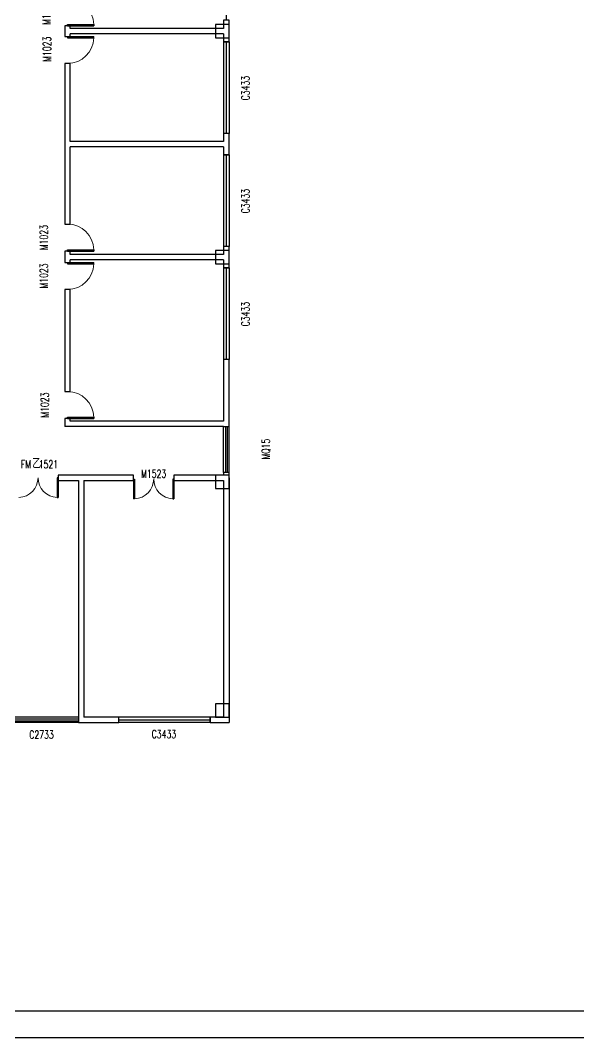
# Model space of a CAD drawing. Header units: inches. Extents: x -867 to 118033, y 1134206 to 1218306.
# Drawn here: x 76525 to 97279, y 1134206 to 1172017 of the extents above; entities that cross this region are included whole.
import ezdxf

# ---------------------------------------------------------------- set-up
doc = ezdxf.new("R2010")
doc.units = ezdxf.units.IN
doc.header["$MEASUREMENT"] = 0
for name, color, linetype in [('COLUMN', 10, 'Continuous'), ('DOOR_FIRE', 10, 'Continuous'), ('DOOR_FIRE_TEXT', 10, 'Continuous'), ('WALL', 10, 'Continuous'), ('WINDOW', 10, 'Continuous'), ('WINDOW_TEXT', 10, 'Continuous')]:
    doc.layers.add(name, color=color, linetype=linetype)
doc.styles.add('_TCH_WINDOW', font='SIMPLEX', dxfattribs={"bigfont": 'GBCBIG'})

msp = doc.modelspace()

# ---------------------------------------------------------------- linework, layer by layer
at = {"color": 7}
msp.add_line((-867, 1134206), (118033, 1134206), dxfattribs=at)
msp.add_lwpolyline([(117033, 1135206), (117033, 1217306), (1633, 1217306), (1633, 1135206)], close=True, dxfattribs=at)
at = {"layer": 'COLUMN', "color": 2, "ltscale": 3}
for points in [[(84283, 1171367), (84283, 1171867), (83783, 1171867), (83783, 1171367)], [(84283, 1162967), (84283, 1163467), (83783, 1163467), (83783, 1162967)], [(84283, 1154617), (84283, 1155117), (83783, 1155117), (83783, 1154617)], [(84283, 1146117), (84283, 1146617), (83783, 1146617), (83783, 1146117)]]:
    msp.add_lwpolyline(points, close=True, dxfattribs=at)
at = {"layer": 'DOOR_FIRE', "color": 7}
for p, q in [((77933, 1155017), (77895, 1155017)), ((77895, 1155017), (77895, 1154285)), ((77933, 1155017), (77933, 1154285)), ((77895, 1154285), (77933, 1154285))]:
    msp.add_line(p, q, dxfattribs=at)
at = {"layer": 'DOOR_FIRE', "color": 7, "lineweight": 13}
for centre, start, end in [((76451, 1155017), 271.4693, 0), ((77914, 1155017), 180, 268.5307)]:
    msp.add_arc(centre, 731, start, end, dxfattribs=at)
at = {"layer": 'WALL', "color": 2}
for p, q in [((78383, 1171817), (78183, 1171817)), ((78183, 1171817), (78183, 1171617)), ((78383, 1171717), (78383, 1171817)), ((84083, 1172017), (84083, 1171717)), ((84283, 1172017), (84083, 1172017)), ((84283, 1171617), (84283, 1172017)), ((78183, 1171617), (78183, 1171417)), ((78183, 1171417), (78383, 1171417)), ((84083, 1171717), (78383, 1171717)), ((78383, 1171417), (78383, 1171517)), ((84083, 1171517), (78383, 1171517)), ((84083, 1171517), (84083, 1171217)), ((84283, 1171217), (84283, 1171617)), ((84083, 1171217), (84283, 1171217)), ((78383, 1170417), (78183, 1170417)), ((78183, 1170417), (78183, 1167417)), ((78383, 1167517), (78383, 1170417)), ((84083, 1167817), (84083, 1167517)), ((84283, 1167817), (84083, 1167817)), ((84283, 1167417), (84283, 1167817)), ((78183, 1167417), (78183, 1164443)), ((84083, 1167517), (78383, 1167517)), ((78383, 1164443), (78383, 1167317)), ((84083, 1167317), (78383, 1167317)), ((84083, 1167317), (84083, 1167017)), ((84283, 1167017), (84283, 1167417)), ((84083, 1167017), (84283, 1167017)), ((78183, 1164443), (78383, 1164443)), ((78383, 1163443), (78183, 1163443)), ((78183, 1163443), (78183, 1163217)), ((78383, 1163317), (78383, 1163443)), ((84083, 1163617), (84083, 1163317)), ((84283, 1163617), (84083, 1163617)), ((84283, 1163217), (84283, 1163617)), ((78183, 1163217), (78183, 1163016)), ((84083, 1163317), (78383, 1163317)), ((78383, 1163016), (78383, 1163117)), ((84083, 1163117), (78383, 1163117)), ((84083, 1163117), (84083, 1162817)), ((84283, 1162817), (84283, 1163217)), ((78183, 1163016), (78383, 1163016)), ((84083, 1162817), (84283, 1162817)), ((78383, 1162016), (78183, 1162016)), ((78183, 1162016), (78183, 1158217)), ((78383, 1158217), (78383, 1162016)), ((84083, 1159417), (84083, 1157117)), ((84283, 1159417), (84083, 1159417)), ((84283, 1157017), (84283, 1159417)), ((78183, 1158217), (78383, 1158217)), ((78383, 1157217), (78183, 1157217)), ((78183, 1157217), (78183, 1156917)), ((78383, 1157117), (78383, 1157217)), ((84083, 1157117), (78383, 1157117)), ((84283, 1156917), (84283, 1157017)), ((84083, 1156917), (78183, 1156917)), ((84083, 1156917), (84283, 1156917)), ((78783, 1155117), (77933, 1155117)), ((77933, 1155117), (77933, 1154917)), ((80733, 1155117), (78783, 1155117)), ((80733, 1154917), (80733, 1155117)), ((84083, 1155117), (82233, 1155117)), ((82233, 1155117), (82233, 1154917)), ((84083, 1155217), (84083, 1155117)), ((84283, 1155217), (84083, 1155217)), ((84283, 1155017), (84283, 1155217)), ((77933, 1154917), (78683, 1154917)), ((78683, 1154917), (78683, 1146117)), ((78883, 1154917), (78883, 1146117)), ((78883, 1154917), (80733, 1154917)), ((82233, 1154917), (84083, 1154917)), ((84083, 1154917), (84083, 1146117)), ((84283, 1155017), (84283, 1145917)), ((78683, 1146117), (78683, 1145917)), ((80183, 1146117), (78883, 1146117)), ((80183, 1145917), (80183, 1146117)), ((83583, 1146117), (83583, 1145917)), ((84083, 1146117), (83583, 1146117)), ((78683, 1145917), (78783, 1145917)), ((78783, 1145917), (80183, 1145917)), ((83583, 1145917), (84283, 1145917))]:
    msp.add_line(p, q, dxfattribs=at)
at = {"layer": 'WINDOW', "color": 4}
for p, q in [((84183, 1172017), (84183, 1175417)), ((84083, 1171217), (84083, 1167817)), ((84283, 1171217), (84083, 1171217)), ((84183, 1167817), (84183, 1171217)), ((84283, 1171217), (84283, 1167817)), ((84283, 1167817), (84083, 1167817)), ((84083, 1167017), (84083, 1163617)), ((84283, 1167017), (84083, 1167017)), ((84183, 1163617), (84183, 1167017)), ((84283, 1167017), (84283, 1163617)), ((84283, 1163617), (84083, 1163617)), ((84083, 1162817), (84083, 1159417)), ((84283, 1162817), (84083, 1162817)), ((84183, 1159417), (84183, 1162817)), ((84283, 1162817), (84283, 1159417)), ((84283, 1159417), (84083, 1159417)), ((83583, 1146117), (80183, 1146117)), ((80183, 1145917), (80183, 1146117)), ((83583, 1145917), (83583, 1146117)), ((80183, 1146017), (83583, 1146017)), ((83583, 1145917), (80183, 1145917))]:
    msp.add_line(p, q, dxfattribs=at)
at = {"layer": 'WINDOW', "color": 7}
for p, q in [((78283, 1171817), (78283, 1171867)), ((78283, 1171867), (79258, 1171867)), ((78283, 1171817), (79258, 1171817)), ((79258, 1171867), (79258, 1171817)), ((78283, 1171417), (78283, 1171367)), ((78283, 1171417), (79258, 1171417)), ((79258, 1171367), (79258, 1171417)), ((78283, 1171367), (79258, 1171367)), ((78283, 1163493), (79258, 1163493)), ((78283, 1163443), (78283, 1163493)), ((78283, 1163443), (79258, 1163443)), ((79258, 1163493), (79258, 1163443)), ((78283, 1163016), (78283, 1162966)), ((78283, 1163016), (79258, 1163016)), ((78283, 1162966), (79258, 1162966)), ((79258, 1162966), (79258, 1163016)), ((78283, 1157267), (79258, 1157267)), ((78283, 1157217), (78283, 1157267)), ((78283, 1157217), (79258, 1157217)), ((79258, 1157267), (79258, 1157217)), ((84083, 1155217), (84083, 1156917)), ((84149, 1156917), (84149, 1155217)), ((84216, 1156917), (84216, 1155217)), ((84283, 1155217), (84283, 1156917)), ((80733, 1154967), (80770, 1154967)), ((80733, 1154967), (80733, 1154235)), ((80770, 1154967), (80770, 1154235)), ((82233, 1154967), (82195, 1154967)), ((82195, 1154967), (82195, 1154235)), ((82233, 1154967), (82233, 1154235)), ((80770, 1154235), (80733, 1154235)), ((82195, 1154235), (82233, 1154235)), ((78683, 1146117), (75983, 1146117)), ((75983, 1146050), (78683, 1146050)), ((75983, 1145983), (78683, 1145983)), ((78683, 1145917), (75983, 1145917))]:
    msp.add_line(p, q, dxfattribs=at)
at = {"layer": 'WINDOW', "color": 7, "lineweight": 13}
for centre, radius, start, end in [((78283, 1171842), 975, 1.4693, 90), ((78283, 1171392), 975, 270, 358.5307), ((78283, 1163468), 975, 1.4693, 90), ((78283, 1162991), 975, 270, 358.5307), ((78283, 1157242), 975, 1.4693, 90), ((80751, 1154967), 731, 271.4693, 0), ((82214, 1154967), 731, 180, 268.5307)]:
    msp.add_arc(centre, radius, start, end, dxfattribs=at)

# ---------------------------------------------------------------- texts
at = {"layer": 'DOOR_FIRE_TEXT', "color": 7, "style": '_TCH_WINDOW', "width": 0.705882}
for s, p in [('FM', (76545, 1155367)), ('1521', (77210, 1155367))]:
    msp.add_text(s, height=297.5, dxfattribs=at).set_placement(p)
at = {"layer": 'DOOR_FIRE_TEXT', "color": 7, "style": '_TCH_WINDOW'}
msp.add_text('乙', height=338, dxfattribs=at).set_placement((76965, 1155367))
at = {"layer": 'WINDOW', "color": 7, "style": '_TCH_WINDOW', "width": 0.705882}
for s, p in [('M1023', (77641, 1171847)), ('M1023', (77665, 1170474)), ('C3433', (85041, 1169042)), ('C3433', (85041, 1164842)), ('M1023', (77544, 1163473)), ('M1023', (77544, 1162046)), ('C3433', (85041, 1160642)), ('M1023', (77582, 1157247))]:
    msp.add_text(s, height=297.5, rotation=90, dxfattribs=at).set_placement(p)
for s, p in [('M1523', (81013, 1155019)), ('C2733', (76858, 1145320)), ('C3433', (81408, 1145341))]:
    msp.add_text(s, height=297.5, dxfattribs=at).set_placement(p)
at = {"layer": 'WINDOW_TEXT', "color": 7, "style": '_TCH_WINDOW', "width": 0.705882}
msp.add_text('MQ15', height=297.5, rotation=90, dxfattribs=at).set_placement((85800, 1155692))

doc.saveas('drawing.dxf')
